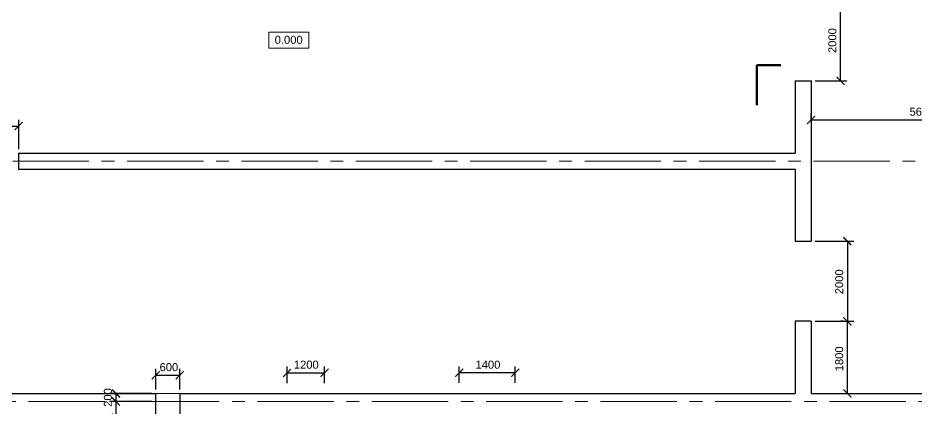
# Model space of a CAD drawing. Header units: millimetres. Extents: x -273 to 3634, y 3015 to 4572.
# Drawn here: x 2249.1 to 2473.4, y 3880.7 to 3978 of the extents above; entities that cross this region are included whole.
import ezdxf

# ---------------------------------------------------------------- set-up
doc = ezdxf.new("R2010")
doc.units = ezdxf.units.MM
doc.linetypes.add('CENTER2', pattern=[28.575, 19.05, -3.175, 3.175, -3.175])
doc.layers.add('@', color=250, linetype='Continuous', lineweight=60)
doc.styles.get("Standard").update_dxf_attribs({"font": 'arial.ttf', "height": 2})
doc.dimstyles.new('ISO-25', dxfattribs={"dimtxt": 2, "dimasz": 2, "dimexe": 1.6, "dimexo": 1, "dimgap": 1, "dimtad": 1, "dimdsep": 46, "dimtxsty": 'Standard', "dimblk": 'ARCHTICK', "dimcen": 2, "dimadec": 0, "dimazin": 0, "dimtfac": 1, "dimtmove": 0, "dimatfit": 3, "dimfxl": 1, "dimarcsym": 0})

# ---------------------------------------------------------------- blocks, each defined once
blk = doc.blocks.new('_ArchTick')
at = {"color": 0, "linetype": 'ByBlock', "lineweight": 15, "const_width": 0.15}
blk.add_lwpolyline([(-0.5, -0.5), (0.5, 0.5)], dxfattribs=at)
blk = doc.blocks.new('*D217')
at = {"layer": '@', "color": 0, "lineweight": -2, "transparency": 16777216}
for p, q in [((2283.55, 3885.31), (2283.55, 3890.45)), ((2289.55, 3885.31), (2289.55, 3890.45)), ((2283.55, 3888.85), (2289.55, 3888.85))]:
    blk.add_line(p, q, dxfattribs=at)
at = {"layer": 'Defpoints', "color": 0, "lineweight": 15, "transparency": 16777216}
for p in [(2289.55, 3888.85), (2283.55, 3884.31), (2289.55, 3884.31)]:
    blk.add_point(p, dxfattribs=at)
at = {"layer": '@', "color": 0, "lineweight": -2, "transparency": 16777216, "xscale": 2, "yscale": 2, "zscale": 2, "rotation": 180}
blk.add_blockref('_ArchTick', (2283.55, 3888.85), dxfattribs=at)
at = {"layer": '@', "color": 0, "lineweight": -2, "transparency": 16777216, "xscale": 2, "yscale": 2, "zscale": 2}
blk.add_blockref('_ArchTick', (2289.55, 3888.85), dxfattribs=at)
at = {"layer": '@', "color": 0, "lineweight": 15, "transparency": 16777216, "insert": (2286.83, 3890.87), "char_height": 2, "attachment_point": 5}
blk.add_mtext('600', dxfattribs=at)
blk = doc.blocks.new('*D218')
at = {"layer": '@', "color": 0, "lineweight": -2, "transparency": 16777216}
for p, q in [((2316.35, 3886.9), (2316.35, 3891.06)), ((2325.7, 3886.9), (2325.7, 3891.06)), ((2316.35, 3889.46), (2325.7, 3889.46))]:
    blk.add_line(p, q, dxfattribs=at)
at = {"layer": 'Defpoints', "color": 0, "lineweight": 15, "transparency": 16777216}
for p in [(2325.7, 3889.46), (2316.35, 3885.9), (2325.7, 3885.9)]:
    blk.add_point(p, dxfattribs=at)
at = {"layer": '@', "color": 0, "lineweight": -2, "transparency": 16777216, "xscale": 2, "yscale": 2, "zscale": 2, "rotation": 180}
blk.add_blockref('_ArchTick', (2316.35, 3889.46), dxfattribs=at)
at = {"layer": '@', "color": 0, "lineweight": -2, "transparency": 16777216, "xscale": 2, "yscale": 2, "zscale": 2}
blk.add_blockref('_ArchTick', (2325.7, 3889.46), dxfattribs=at)
at = {"layer": '@', "color": 0, "lineweight": 15, "transparency": 16777216, "insert": (2321.14, 3891.48), "char_height": 2, "attachment_point": 5}
blk.add_mtext('1200', dxfattribs=at)
blk = doc.blocks.new('*D219')
at = {"layer": '@', "color": 0, "lineweight": -2, "transparency": 16777216}
for p, q in [((2359.35, 3886.97), (2359.35, 3891.06)), ((2373.35, 3886.97), (2373.35, 3891.06)), ((2373.35, 3889.46), (2359.35, 3889.46))]:
    blk.add_line(p, q, dxfattribs=at)
at = {"layer": 'Defpoints', "color": 0, "lineweight": 15, "transparency": 16777216}
for p in [(2359.35, 3889.46), (2359.35, 3885.97), (2373.35, 3885.97)]:
    blk.add_point(p, dxfattribs=at)
at = {"layer": '@', "color": 0, "lineweight": -2, "transparency": 16777216, "xscale": 2, "yscale": 2, "zscale": 2, "rotation": 180}
blk.add_blockref('_ArchTick', (2359.35, 3889.46), dxfattribs=at)
at = {"layer": '@', "color": 0, "lineweight": -2, "transparency": 16777216, "xscale": 2, "yscale": 2, "zscale": 2}
blk.add_blockref('_ArchTick', (2373.35, 3889.46), dxfattribs=at)
at = {"layer": '@', "color": 0, "lineweight": 15, "transparency": 16777216, "insert": (2366.52, 3891.48), "char_height": 2, "attachment_point": 5}
blk.add_mtext('1400', dxfattribs=at)
blk = doc.blocks.new('*D220')
at = {"layer": '@', "color": 0, "lineweight": -2, "transparency": 16777216}
for p, q in [((2282.55, 3882.31), (2272.01, 3882.31)), ((2273.61, 3882.31), (2273.61, 3878.31)), ((2282.55, 3878.31), (2272.01, 3878.31)), ((2273.61, 3878.31), (2273.61, 3869.82))]:
    blk.add_line(p, q, dxfattribs=at)
at = {"layer": 'Defpoints', "color": 0, "lineweight": 15, "transparency": 16777216}
for p in [(2273.61, 3882.31), (2283.55, 3882.31), (2283.55, 3878.31)]:
    blk.add_point(p, dxfattribs=at)
at = {"layer": '@', "color": 0, "lineweight": -2, "transparency": 16777216, "xscale": 2, "yscale": 2, "zscale": 2}
for p, rotation in [((2273.61, 3882.31), 90), ((2273.61, 3878.31), 270)]:
    blk.add_blockref('_ArchTick', p, dxfattribs=dict(at, rotation=rotation))
at = {"layer": '@', "color": 0, "lineweight": 15, "transparency": 16777216, "insert": (2271.59, 3873.07), "char_height": 2, "attachment_point": 5, "rotation": 90}
blk.add_mtext('440', dxfattribs=at)
blk = doc.blocks.new('*D221')
at = {"layer": '@', "color": 0, "lineweight": -2, "transparency": 16777216}
for p, q in [((2282.55, 3884.31), (2272.01, 3884.31)), ((2273.61, 3884.31), (2273.61, 3882.31)), ((2282.55, 3882.31), (2272.01, 3882.31))]:
    blk.add_line(p, q, dxfattribs=at)
at = {"layer": 'Defpoints', "color": 0, "lineweight": 15, "transparency": 16777216}
for p in [(2283.55, 3884.31), (2273.61, 3882.31), (2283.55, 3882.31)]:
    blk.add_point(p, dxfattribs=at)
at = {"layer": '@', "color": 0, "lineweight": -2, "transparency": 16777216, "xscale": 2, "yscale": 2, "zscale": 2}
for p, rotation in [((2273.61, 3884.31), 90), ((2273.61, 3882.31), 270)]:
    blk.add_blockref('_ArchTick', p, dxfattribs=dict(at, rotation=rotation))
at = {"layer": '@', "color": 0, "lineweight": 15, "transparency": 16777216, "insert": (2271.59, 3883.31), "char_height": 2, "attachment_point": 5, "rotation": 90}
blk.add_mtext('200', dxfattribs=at)
blk = doc.blocks.new('*D275')
at = {"layer": '@', "color": 0, "lineweight": -2, "transparency": 16777216}
for p, q in [((2448.25, 3902.31), (2457.89, 3902.31)), ((2456.29, 3884.31), (2456.29, 3902.31)), ((2448.25, 3884.31), (2457.89, 3884.31))]:
    blk.add_line(p, q, dxfattribs=at)
at = {"layer": 'Defpoints', "color": 0, "lineweight": 15, "transparency": 16777216}
for p in [(2447.25, 3902.31), (2456.29, 3902.31), (2447.25, 3884.31)]:
    blk.add_point(p, dxfattribs=at)
at = {"layer": '@', "color": 0, "lineweight": -2, "transparency": 16777216, "xscale": 2, "yscale": 2, "zscale": 2}
for p, rotation in [((2456.29, 3902.31), 90), ((2456.29, 3884.31), 270)]:
    blk.add_blockref('_ArchTick', p, dxfattribs=dict(at, rotation=rotation))
at = {"layer": '@', "color": 0, "lineweight": 15, "transparency": 16777216, "insert": (2454.27, 3892.95), "char_height": 2, "attachment_point": 5, "rotation": 90}
blk.add_mtext('1800', dxfattribs=at)
blk = doc.blocks.new('*D276')
at = {"layer": '@', "color": 0, "lineweight": -2, "transparency": 16777216}
for p, q in [((2448.25, 3922.31), (2457.89, 3922.31)), ((2456.29, 3922.31), (2456.29, 3902.31)), ((2455.29, 3902.31), (2454.69, 3902.31))]:
    blk.add_line(p, q, dxfattribs=at)
at = {"layer": 'Defpoints', "color": 0, "lineweight": 15, "transparency": 16777216}
for p in [(2447.25, 3922.31), (2456.29, 3902.31), (2456.29, 3902.31)]:
    blk.add_point(p, dxfattribs=at)
at = {"layer": '@', "color": 0, "lineweight": -2, "transparency": 16777216, "xscale": 2, "yscale": 2, "zscale": 2}
for p, rotation in [((2456.29, 3922.31), 90), ((2456.29, 3902.31), 270)]:
    blk.add_blockref('_ArchTick', p, dxfattribs=dict(at, rotation=rotation))
at = {"layer": '@', "color": 0, "lineweight": 15, "transparency": 16777216, "insert": (2454.27, 3912.17), "char_height": 2, "attachment_point": 5, "rotation": 90}
blk.add_mtext('2000', dxfattribs=at)
blk = doc.blocks.new('*D278')
at = {"layer": '@', "color": 0, "lineweight": -2, "transparency": 16777216}
for p, q in [((2453.58, 3982.31), (2452.98, 3982.31)), ((2454.58, 3962.31), (2454.58, 3982.31)), ((2448.25, 3962.31), (2456.18, 3962.31))]:
    blk.add_line(p, q, dxfattribs=at)
at = {"layer": 'Defpoints', "color": 0, "lineweight": 15, "transparency": 16777216}
for p in [(2454.58, 3982.31), (2454.58, 3982.31), (2447.25, 3962.31)]:
    blk.add_point(p, dxfattribs=at)
at = {"layer": '@', "color": 0, "lineweight": -2, "transparency": 16777216, "xscale": 2, "yscale": 2, "zscale": 2}
for p, rotation in [((2454.58, 3982.31), 90), ((2454.58, 3962.31), 270)]:
    blk.add_blockref('_ArchTick', p, dxfattribs=dict(at, rotation=rotation))
at = {"layer": '@', "color": 0, "lineweight": 15, "transparency": 16777216, "insert": (2452.56, 3972.36), "char_height": 2, "attachment_point": 5, "rotation": 90}
blk.add_mtext('2000', dxfattribs=at)
blk = doc.blocks.new('*D279')
at = {"layer": '@', "color": 0, "lineweight": -2, "transparency": 16777216}
for p, q in [((2447.25, 3952.28), (2447.25, 3954.18)), ((2447.25, 3952.58), (2503.35, 3952.58)), ((2503.35, 3952.28), (2503.35, 3954.18))]:
    blk.add_line(p, q, dxfattribs=at)
at = {"layer": 'Defpoints', "color": 0, "lineweight": 15, "transparency": 16777216}
for p in [(2503.35, 3952.58), (2447.25, 3951.28), (2503.35, 3951.28)]:
    blk.add_point(p, dxfattribs=at)
at = {"layer": '@', "color": 0, "lineweight": -2, "transparency": 16777216, "xscale": 2, "yscale": 2, "zscale": 2, "rotation": 180}
blk.add_blockref('_ArchTick', (2447.25, 3952.58), dxfattribs=at)
at = {"layer": '@', "color": 0, "lineweight": -2, "transparency": 16777216, "xscale": 2, "yscale": 2, "zscale": 2}
blk.add_blockref('_ArchTick', (2503.35, 3952.58), dxfattribs=at)
at = {"layer": '@', "color": 0, "lineweight": 15, "transparency": 16777216, "insert": (2474.93, 3954.6), "char_height": 2, "attachment_point": 5}
blk.add_mtext('5610', dxfattribs=at)
blk = doc.blocks.new('*D308')
at = {"layer": '@', "color": 0, "lineweight": -2, "transparency": 16777216}
for p, q in [((2661.03, 3950.79), (2668.63, 3951.36)), ((2661.51, 3942.31), (2668.97, 3942.31))]:
    blk.add_line(p, q, dxfattribs=at)
blk.add_arc((2547.35, 3942.31), 120.02, 0, 4.2631, dxfattribs=at)
at = {"layer": 'Defpoints', "color": 0, "lineweight": 15, "transparency": 16777216}
for p in [(2654.05, 3950.27), (2660.04, 3950.71), (2667.22, 3948.27), (2076.36, 3942.31), (2660.51, 3942.31)]:
    blk.add_point(p, dxfattribs=at)
at = {"layer": '@', "color": 0, "lineweight": -2, "transparency": 16777216, "xscale": 2, "yscale": 2, "zscale": 2}
for p, rotation in [((2667.04, 3951.24), 94.26308767653013), ((2667.37, 3942.31), 270)]:
    blk.add_blockref('_ArchTick', p, dxfattribs=dict(at, rotation=rotation))
at = {"layer": '@', "color": 0, "lineweight": 15, "transparency": 16777216, "insert": (2669.33, 3946.33), "char_height": 2, "attachment_point": 5, "rotation": 271.8836}
blk.add_mtext('840', dxfattribs=at)
blk = doc.blocks.new('*D309')
at = {"layer": '@', "color": 0, "lineweight": -2, "transparency": 16777216}
for p, q in [((2661.51, 3942.31), (2669.13, 3942.31)), ((2661.03, 3933.84), (2668.79, 3933.26))]:
    blk.add_line(p, q, dxfattribs=at)
blk.add_arc((2547.35, 3942.31), 120.18, 355.7369, 0, dxfattribs=at)
at = {"layer": 'Defpoints', "color": 0, "lineweight": 15, "transparency": 16777216}
for p in [(2076.36, 3942.31), (2660.51, 3942.31), (2667.38, 3936.36), (2654.05, 3934.36), (2660.04, 3933.91)]:
    blk.add_point(p, dxfattribs=at)
at = {"layer": '@', "color": 0, "lineweight": -2, "transparency": 16777216, "xscale": 2, "yscale": 2, "zscale": 2}
for p, rotation in [((2667.53, 3942.31), 90), ((2667.19, 3933.38), 265.7369123234693)]:
    blk.add_blockref('_ArchTick', p, dxfattribs=dict(at, rotation=rotation))
at = {"layer": '@', "color": 0, "lineweight": 15, "transparency": 16777216, "insert": (2665.44, 3938.4), "char_height": 2, "attachment_point": 5, "rotation": 88.1023}
blk.add_mtext('840', dxfattribs=at)
blk = doc.blocks.new('*D316')
at = {"layer": '@', "color": 0, "lineweight": -2, "transparency": 16777216}
blk.add_line((2653.06, 3934.43), (2645.73, 3934.98), dxfattribs=at)
blk.add_arc((2547.35, 3942.31), 100.25, 355.7369, 0, dxfattribs=at)
at = {"layer": 'Defpoints', "color": 0, "lineweight": 15, "transparency": 16777216}
for p in [(2076.36, 3942.31), (2660.51, 3942.31), (2647.48, 3937.34), (2654.05, 3934.36), (2660.04, 3933.91)]:
    blk.add_point(p, dxfattribs=at)
at = {"layer": '@', "color": 0, "lineweight": -2, "transparency": 16777216, "xscale": 2, "yscale": 2, "zscale": 2}
for p, rotation in [((2647.6, 3942.31), 90), ((2647.32, 3934.86), 265.7369123234677)]:
    blk.add_blockref('_ArchTick', p, dxfattribs=dict(at, rotation=rotation))
at = {"layer": '@', "color": 0, "lineweight": 15, "transparency": 16777216, "insert": (2645.53, 3939.16), "char_height": 2, "attachment_point": 5, "rotation": 88.157}
blk.add_mtext('560', dxfattribs=at)
blk = doc.blocks.new('*D317')
at = {"layer": '@', "color": 0, "lineweight": -2, "transparency": 16777216}
blk.add_line((2653.06, 3950.19), (2645.74, 3949.65), dxfattribs=at)
blk.add_arc((2547.35, 3942.31), 100.26, 0, 4.2631, dxfattribs=at)
at = {"layer": 'Defpoints', "color": 0, "lineweight": 15, "transparency": 16777216}
for p in [(2654.05, 3950.27), (2660.04, 3950.71), (2647.49, 3947.29), (2076.36, 3942.31), (2660.51, 3942.31)]:
    blk.add_point(p, dxfattribs=at)
at = {"layer": '@', "color": 0, "lineweight": -2, "transparency": 16777216, "xscale": 2, "yscale": 2, "zscale": 2}
for p, rotation in [((2647.33, 3949.77), 94.26308767653113), ((2647.61, 3942.31), 270)]:
    blk.add_blockref('_ArchTick', p, dxfattribs=dict(at, rotation=rotation))
at = {"layer": '@', "color": 0, "lineweight": 15, "transparency": 16777216, "insert": (2649.57, 3945.85), "char_height": 2, "attachment_point": 5, "rotation": 271.9783}
blk.add_mtext('560', dxfattribs=at)
blk = doc.blocks.new('*D324')
at = {"layer": '@', "color": 0, "lineweight": -2, "transparency": 16777216}
for start, end in [(58.4925, 71.985), (0, 45), (333.015, 346.5075)]:
    blk.add_arc((2547.35, 3942.31), 8.51, start, end, dxfattribs=at)
at = {"layer": '@', "color": 0, "lineweight": 15, "transparency": 16777216}
for points in [[(2552, 3949.83), (2551.59, 3949.31), (2553.37, 3948.33)], [(2555.3, 3940.37), (2555.96, 3940.29), (2555.86, 3942.31)]]:
    blk.add_solid(points, dxfattribs=at)
at = {"layer": 'Defpoints', "color": 0, "lineweight": 15, "transparency": 16777216}
for p in [(2663.21, 4058.17), (2554.72, 3946.57), (2076.36, 3942.31), (2547.35, 3942.31), (2660.51, 3942.31)]:
    blk.add_point(p, dxfattribs=at)
at = {"layer": '@', "color": 0, "lineweight": 15, "transparency": 16777216, "insert": (2557.17, 3946.1), "char_height": 2, "attachment_point": 5, "rotation": 291.0988}
blk.add_mtext('45°', dxfattribs=at)
blk = doc.blocks.new('*D384')
at = {"layer": '@', "color": 0, "lineweight": -2, "transparency": 16777216}
for p, q in [((2459.93, 4075.74), (2454.64, 4082.79)), ((2458.33, 4074.54), (2461.21, 4076.69)), ((2652.79, 3818.33), (2459.93, 4075.74)), ((2651.2, 3817.14), (2654.07, 3819.29))]:
    blk.add_line(p, q, dxfattribs=at)
at = {"layer": 'Defpoints', "color": 0, "lineweight": 15, "transparency": 16777216}
for p in [(2457.53, 4073.94), (2652.79, 3818.33), (2650.4, 3816.54)]:
    blk.add_point(p, dxfattribs=at)
at = {"layer": '@', "color": 0, "lineweight": -2, "transparency": 16777216, "xscale": 2, "yscale": 2, "zscale": 2}
for p, rotation in [((2459.93, 4075.74), 126.8437671405722), ((2652.79, 3818.33), 306.8437671405722)]:
    blk.add_blockref('_ArchTick', p, dxfattribs=dict(at, rotation=rotation))
at = {"layer": '@', "color": 0, "lineweight": 15, "transparency": 16777216, "insert": (2458.18, 4081.43), "char_height": 2, "attachment_point": 5, "rotation": 306.8438}
blk.add_mtext('380', dxfattribs=at)
blk = doc.blocks.new('*D407')
at = {"layer": '@', "color": 0, "lineweight": -2, "transparency": 16777216}
for p, q in [((2229.31, 3952.02), (2229.31, 3952.62)), ((2249.31, 3945.31), (2249.31, 3952.62)), ((2229.31, 3951.02), (2249.31, 3951.02))]:
    blk.add_line(p, q, dxfattribs=at)
at = {"layer": 'Defpoints', "color": 0, "lineweight": 15, "transparency": 16777216}
for p in [(2229.31, 3951.02), (2249.31, 3951.02), (2249.31, 3944.31)]:
    blk.add_point(p, dxfattribs=at)
at = {"layer": '@', "color": 0, "lineweight": -2, "transparency": 16777216, "xscale": 2, "yscale": 2, "zscale": 2, "rotation": 180}
blk.add_blockref('_ArchTick', (2229.31, 3951.02), dxfattribs=at)
at = {"layer": '@', "color": 0, "lineweight": -2, "transparency": 16777216, "xscale": 2, "yscale": 2, "zscale": 2}
blk.add_blockref('_ArchTick', (2249.31, 3951.02), dxfattribs=at)
at = {"layer": '@', "color": 0, "lineweight": 15, "transparency": 16777216, "insert": (2239.78, 3953.04), "char_height": 2, "attachment_point": 5}
blk.add_mtext('2000', dxfattribs=at)

msp = doc.modelspace()

# ---------------------------------------------------------------- linework, layer by layer
at = {"layer": '@', "color": 0, "lineweight": 15}
for p, q in [((2311.814, 3974.435), (2311.814, 3970.435)), ((2321.814, 3974.435), (2311.814, 3974.435)), ((2321.814, 3970.435), (2321.814, 3974.435)), ((2311.814, 3970.435), (2321.814, 3970.435)), ((2289.547, 3884.314), (2283.547, 3884.314))]:
    msp.add_line(p, q, dxfattribs=at)
at = {"layer": '@', "color": 0, "lineweight": 100}
for p, q in [((2433.698, 3956.24), (2433.698, 3966.24)), ((2433.698, 3966.24), (2439.698, 3966.24))]:
    msp.add_line(p, q, dxfattribs=at)
at = {"layer": '@', "color": 0, "lineweight": 30}
for p, q in [((2443.249, 3962.314), (2447.249, 3962.314)), ((2443.249, 3962.314), (2443.249, 3944.314)), ((2447.249, 3962.314), (2447.249, 3922.314)), ((2249.305, 3944.314), (2249.305, 3940.314)), ((2249.305, 3944.314), (2443.249, 3944.314)), ((2249.305, 3940.314), (2443.249, 3940.314)), ((2443.249, 3940.314), (2443.249, 3922.314)), ((2443.249, 3922.314), (2447.249, 3922.314)), ((2447.249, 3902.314), (2443.249, 3902.314)), ((2443.249, 3902.314), (2443.249, 3884.314)), ((2447.249, 3902.314), (2447.249, 3884.314)), ((2237.745, 3884.314), (2283.547, 3884.314)), ((2283.547, 3878.314), (2283.547, 3884.314)), ((2289.547, 3884.314), (2289.547, 3878.314)), ((2289.547, 3884.314), (2443.249, 3884.314)), ((2447.249, 3884.314), (2503.349, 3884.314))]:
    msp.add_line(p, q, dxfattribs=at)
at = {"layer": '@', "color": 0, "linetype": 'CENTER2', "lineweight": 15}
for p, q in [((2076.359, 3942.314), (2660.506, 3942.314)), ((2080.349, 3882.314), (2509.349, 3882.314))]:
    msp.add_line(p, q, dxfattribs=at)

# ---------------------------------------------------------------- texts
at = {"layer": '@', "color": 0, "lineweight": 15}
msp.add_text('0.000', height=2, dxfattribs=at).set_placement((2313.257, 3971.563))

# ---------------------------------------------------------------- dimensions: what is measured, and where the dimension line sits
for base, p1, p2, angle, text, picture, middle, dimtype in [((2652.794, 3818.333), (2457.527, 4073.938), (2650.396, 3816.536), 306.84377, '380', '*D384', (2456.566, 4080.22), 161), ((2454.583, 3982.314), (2447.249, 3962.314), (2454.583, 3982.314), 90, '2000', '*D278', (2454.583, 3972.365), 160), ((2456.288, 3902.314), (2447.249, 3922.314), (2456.288, 3902.314), 90, '2000', '*D276', (2456.288, 3912.172), 160), ((2456.288, 3902.314), (2447.249, 3884.314), (2447.249, 3902.314), 90, '1800', '*D275', (2456.288, 3892.953), 160), ((2273.611, 3882.314), (2283.547, 3884.314), (2283.547, 3882.314), 90, '200', '*D221', (2273.611, 3883.314), 160), ((2273.611, 3882.314), (2283.547, 3878.314), (2283.547, 3882.314), 90, '440', '*D220', (2273.611, 3873.068), 160)]:
    dim = msp.add_linear_dim(base=base, p1=p1, p2=p2, angle=angle, text=text, dimstyle='ISO-25', dxfattribs=at)
    dim.commit()
    dim.dimension.update_dxf_attribs({"geometry": picture, "text_midpoint": middle, "dimtype": dimtype})
dim = msp.add_angular_dim_2l(base=(2554.722, 3946.571), line1=((2076.359, 3942.314), (2660.506, 3942.314)), line2=((2547.349, 3942.314), (2663.207, 4058.172)), dimstyle='ISO-25', override={"dimsah": 1}, dxfattribs=at)
dim.commit()
dim.dimension.update_dxf_attribs({"geometry": '*D324', "text_midpoint": (2555.291, 3945.379), "dimtype": 162})
for base, p1, p2, text, picture, middle in [((2503.349, 3952.584), (2447.249, 3951.279), (2503.349, 3951.279), '5610', '*D279', (2474.928, 3952.584)), ((2249.305, 3951.023), (2229.305, 3951.023), (2249.305, 3944.314), '2000', '*D407', (2239.781, 3951.023)), ((2289.547, 3888.853), (2283.547, 3884.314), (2289.547, 3884.314), '600', '*D217', (2286.828, 3888.853)), ((2325.704, 3889.462), (2316.349, 3885.904), (2325.704, 3885.904), '1200', '*D218', (2321.14, 3889.462)), ((2359.349, 3889.462), (2373.349, 3885.972), (2359.349, 3885.972), '1400', '*D219', (2366.52, 3889.462))]:
    dim = msp.add_linear_dim(base=base, p1=p1, p2=p2, text=text, dimstyle='ISO-25', dxfattribs=at)
    dim.commit()
    dim.dimension.update_dxf_attribs({"geometry": picture, "text_midpoint": middle, "dimtype": 160})
for base, line2, text, picture, middle in [((2667.222, 3948.265), ((2660.037, 3950.714), (2654.053, 3950.268)), '840', '*D308', (2667.305, 3946.259)), ((2647.485, 3947.286), ((2660.037, 3950.714), (2654.053, 3950.268)), '560', '*D317', (2647.549, 3945.775)), ((2667.38, 3936.356), ((2654.053, 3934.36), (2660.037, 3933.914)), '840', '*D309', (2667.462, 3938.335)), ((2647.477, 3937.344), ((2654.053, 3934.36), (2660.037, 3933.914)), '560', '*D316', (2647.549, 3939.09))]:
    dim = msp.add_angular_dim_2l(base=base, line1=((2076.359, 3942.314), (2660.506, 3942.314)), line2=line2, text=text, dimstyle='ISO-25', dxfattribs=at)
    dim.commit()
    dim.dimension.update_dxf_attribs({"geometry": picture, "text_midpoint": middle, "dimtype": 162})

doc.saveas('drawing.dxf')
